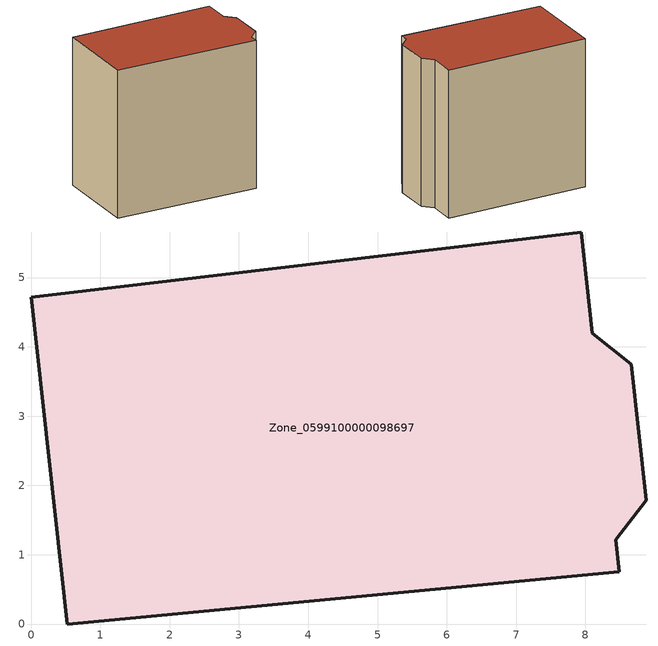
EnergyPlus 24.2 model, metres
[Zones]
Zone_0599100000098697
 floor ground (C_G): 0,4.72 7.94,5.66 8.1,4.2 8.66,3.75 8.88,1.79 8.44,1.22 8.49,0.76 0.52,0 z0
 wall outside (C_F): 0.52,0 8.49,0.76 8.44,1.22 8.88,1.79 8.66,3.75 8.1,4.2 7.94,5.66 0,4.72 0.52,0 z0:8.24
 roof outside (C_R): 7.94,5.66 0,4.72 0.52,0 8.49,0.76 8.44,1.22 8.88,1.79 8.66,3.75 8.1,4.2 z8.24
[BUILDING]
Pand.0599100000098697: North Axis=0; Terrain=City; Loads Convergence Tolerance Value=0.04; Temperature Convergence Tolerance Value=0.4; Solar Distribution=FullExterior; Maximum Number of Warmup Days=25; Minimum Number of Warmup Days=1
[Site:Location]
Rotterdam.The.Hague.AP_ZH_NLD Design_Conditions: Latitude=51.96; Longitude=4.45; Time Zone=1; Elevation=-4.5
[SITE:GROUNDTEMPERATURE:BUILDINGSURFACE]
18, 18, 18, 18, 18, 18, 18, 18, 18, 18, 18, 18
[MATERIAL] Thermal Absorptance=0.9; Solar Absorptance=0.7; Visible Absorptance=0.7
Name | Roughness | Thickness | Conductivity | Density | Specific Heat
G.TI.1946 | MediumSmooth | 0.15 | 1 | 540 | 1210
F.TI.1946 | Rough | 0.3 | 0.857143 | 1920 | 840
R.TI.1946 | MediumRough | 0.2 | 0.1 | 1500 | 1000
[CONSTRUCTION]
C_G: G.TI.1946
C_F: F.TI.1946
C_R: R.TI.1946
[ZONE]
Zone_0599100000098697: Type=1; Multiplier=1; Ceiling Height=Autocalculate; Volume=Autocalculate; Floor Area=autocalculate; Part of Total Floor Area=Yes
[ZONEINFILTRATION:DESIGNFLOWRATE]
Infil_Zone_0599100000098697: Zone or ZoneList or Space or SpaceList=Zone_0599100000098697; Schedule=AlwaysOn; Design Flow Rate Calculation Method=Flow/Area; Flow Rate per Floor Area=0.003; Constant Term Coefficient=1; Temperature Term Coefficient=0; Velocity Term Coefficient=0; Velocity Squared Term Coefficient=0
[HVACTEMPLATE:ZONE:IDEALLOADSAIRSYSTEM]
Zone_0599100000098697: Maximum Heating Supply Air Temperature=50; Minimum Cooling Supply Air Temperature=13; Maximum Heating Supply Air Humidity Ratio=0.0156; Minimum Cooling Supply Air Humidity Ratio=0.0077; Heating Limit=NoLimit; Cooling Limit=NoLimit; Dehumidification Control Type=ConstantSensibleHeatRatio; Cooling Sensible Heat Ratio=0.7; Dehumidification Setpoint=60; Humidification Control Type=None; Humidification Setpoint=30; Outdoor Air Method=None; Outdoor Air Flow Rate per Person=0.00944; Outdoor Air Flow Rate per Zone Floor Area=0; Outdoor Air Flow Rate per Zone=0; Demand Controlled Ventilation Type=None; Outdoor Air Economizer Type=NoEconomizer; Heat Recovery Type=None; Sensible Heat Recovery Effectiveness=0.7; Latent Heat Recovery Effectiveness=0.65
[ZONECONTROL:THERMOSTAT]
ThermostatControl_Zone_0599100000098697: Zone or ZoneList=Zone_0599100000098697; Control Type Schedule=DualSetpointControlType; Control 1=Thermostat_Zone_0599100000098697; Temperature Difference Between Cutout And Setpoint=0
[THERMOSTATSETPOINT:DUALSETPOINT]
Thermostat_Zone_0599100000098697: Heating Setpoint Temperature Schedule=HeatingSetpoint_Zone_0599100000098697; Cooling Setpoint Temperature Schedule=CoolingSetpoint_Zone_0599100000098697
[SCHEDULE:COMPACT]
HeatingSetpoint_Zone_0599100000098697: Through: 12/31, For: AllDays, Until: 24:00, 21
CoolingSetpoint_Zone_0599100000098697: Through: 12/31, For: AllDays, Until: 24:00, 24
DualSetpointControlType: Through: 12/31, For: AllDays, Until: 24:00, 4
AlwaysOn: Through: 12/31, For: AllDays, Until: 24:00, 1
